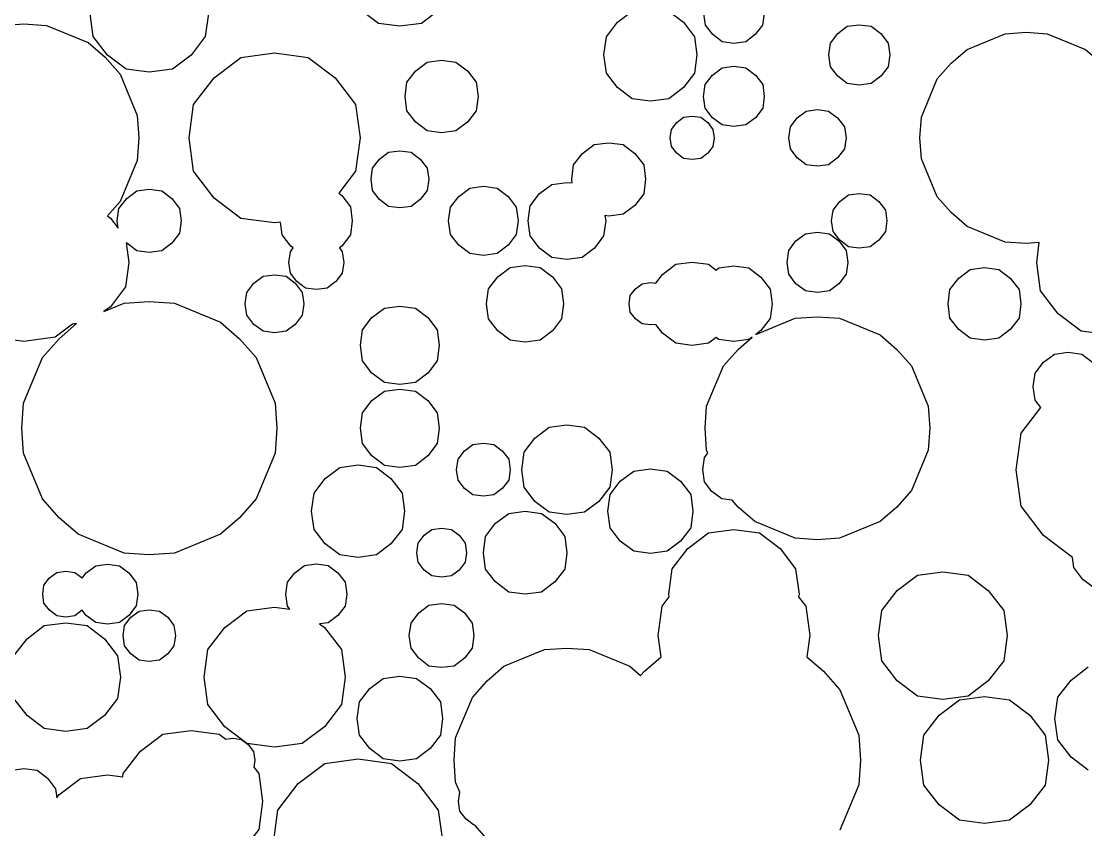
# Model space of a CAD drawing. Extents: x 58 to 158, y 90 to 190.
# Drawn here: x 81.25 to 101, y 141.76 to 156.76 of the extents above; entities that cross this region are included whole.
import ezdxf

# ---------------------------------------------------------------- set-up
doc = ezdxf.new("R2010")
doc.units = 0
doc.layers.get('0').update_dxf_attribs({"linetype": 'CONTINUOUS'})

msp = doc.modelspace()

# ---------------------------------------------------------------- linework, layer by layer
at = {"color": 213}
for p, q in [((82.586, 156.482), (82.5281, 156.91)), ((84.7217, 156.91), (84.6638, 156.482)), ((96.4008, 156.537), (96.5786, 156.672)), ((96.5786, 156.672), (96.8005, 156.702)), ((96.8005, 156.702), (97.022, 156.672)), ((97.022, 156.672), (97.1998, 156.537)), ((82.8492, 156.139), (82.586, 156.482)), ((84.6638, 156.482), (84.4007, 156.139)), ((96.2642, 156.361), (96.4008, 156.537)), ((97.1998, 156.537), (97.3349, 156.361)), ((96.2353, 156.14), (96.2642, 156.361)), ((97.3349, 156.361), (97.3653, 156.14)), ((83.1949, 155.877), (82.8492, 156.139)), ((84.4007, 156.139), (84.0564, 155.877)), ((96.2642, 155.92), (96.2353, 156.14)), ((97.3653, 156.14), (97.3349, 155.92)), ((83.6249, 155.82), (83.1949, 155.877)), ((84.0564, 155.877), (83.6249, 155.82)), ((96.4008, 155.743), (96.2642, 155.92)), ((97.3349, 155.92), (97.1998, 155.743)), ((96.5786, 155.608), (96.4008, 155.743)), ((97.1998, 155.743), (97.022, 155.608)), ((96.8005, 155.579), (96.5786, 155.608)), ((97.022, 155.608), (96.8005, 155.579)), ((89.3547, 148.634), (89.4747, 148.788)), ((89.4747, 148.788), (89.6303, 148.907)), ((89.6303, 148.907), (89.8246, 148.933)), ((89.8246, 148.933), (90.0204, 148.907)), ((90.0204, 148.907), (90.176, 148.788)), ((90.176, 148.788), (90.2945, 148.634)), ((89.3286, 148.439), (89.3547, 148.634)), ((90.2945, 148.634), (90.3206, 148.439)), ((86.8895, 148.277), (87.1608, 148.482)), ((87.1608, 148.482), (87.4998, 148.528)), ((87.4998, 148.528), (87.8388, 148.482)), ((87.8388, 148.482), (88.1105, 148.277)), ((89.3547, 148.247), (89.3286, 148.439)), ((90.3206, 148.439), (90.2945, 148.247)), ((86.6828, 148.007), (86.8895, 148.277)), ((88.1105, 148.277), (88.3186, 148.007)), ((89.4747, 148.091), (89.3547, 148.247)), ((90.2945, 148.247), (90.176, 148.091)), ((86.6373, 147.671), (86.6828, 148.007)), ((88.3186, 148.007), (88.3638, 147.671)), ((89.6303, 147.974), (89.4747, 148.091)), ((89.8246, 147.948), (89.6303, 147.974)), ((90.0204, 147.974), (89.8246, 147.948)), ((90.176, 148.091), (90.0204, 147.974)), ((86.6828, 147.333), (86.6373, 147.671)), ((88.3638, 147.671), (88.3186, 147.333)), ((86.8895, 147.064), (86.6828, 147.333)), ((88.3186, 147.333), (88.1105, 147.064)), ((87.1608, 146.858), (86.8895, 147.064)), ((88.1105, 147.064), (87.8388, 146.858)), ((87.4998, 146.812), (87.1608, 146.858)), ((87.8388, 146.858), (87.4998, 146.812)), ((82.4537, 146.524), (82.6301, 146.658)), ((82.6301, 146.658), (82.8506, 146.687)), ((82.8506, 146.687), (83.0696, 146.658)), ((83.0696, 146.658), (83.246, 146.524)), ((81.6709, 146.297), (81.7728, 146.43)), ((81.7728, 146.43), (81.9079, 146.532)), ((81.9079, 146.532), (82.0745, 146.554)), ((82.0745, 146.554), (82.2427, 146.532)), ((82.2427, 146.532), (82.3778, 146.43)), ((82.3778, 146.43), (82.3793, 146.427)), ((82.3793, 146.427), (82.4537, 146.524)), ((83.246, 146.524), (83.3808, 146.349)), ((81.6472, 146.13), (81.6709, 146.297)), ((83.3808, 146.349), (83.4111, 146.13)), ((81.6709, 145.963), (81.6472, 146.13)), ((83.4111, 146.13), (83.3808, 145.912)), ((81.7728, 145.83), (81.6709, 145.963)), ((81.9079, 145.728), (81.7728, 145.83)), ((82.3778, 145.83), (82.2427, 145.728)), ((82.3793, 145.834), (82.3778, 145.83)), ((82.4537, 145.736), (82.3793, 145.834)), ((83.3808, 145.912), (83.246, 145.736)), ((83.2831, 145.7), (83.4362, 145.814)), ((83.4362, 145.814), (83.6249, 145.84)), ((83.6249, 145.84), (83.8151, 145.814)), ((83.8151, 145.814), (83.9668, 145.7)), ((82.0745, 145.705), (81.9079, 145.728)), ((82.2427, 145.728), (82.0745, 145.705)), ((82.6301, 145.602), (82.4537, 145.736)), ((82.8506, 145.573), (82.6301, 145.602)), ((83.0696, 145.602), (82.8506, 145.573)), ((83.246, 145.736), (83.0696, 145.602)), ((83.1674, 145.548), (83.2831, 145.7)), ((83.9668, 145.7), (84.0825, 145.548)), ((83.1427, 145.36), (83.1674, 145.548)), ((84.0825, 145.548), (84.1086, 145.36)), ((83.1674, 145.172), (83.1427, 145.36)), ((84.1086, 145.36), (84.0825, 145.172)), ((83.2831, 145.021), (83.1674, 145.172)), ((83.4362, 144.906), (83.2831, 145.021)), ((83.9668, 145.021), (83.8151, 144.906)), ((84.0825, 145.172), (83.9668, 145.021)), ((83.6249, 144.88), (83.4362, 144.906)), ((83.8151, 144.906), (83.6249, 144.88)), ((98.6592, 144.168), (99.1249, 144.23)), ((99.1249, 144.23), (99.5909, 144.168)), ((98.2857, 143.884), (98.6592, 144.168)), ((99.5909, 144.168), (99.9642, 143.884)), ((98.0006, 143.513), (98.2857, 143.884)), ((99.9642, 143.884), (100.25, 143.513)), ((97.9385, 143.05), (98.0006, 143.513)), ((100.25, 143.513), (100.312, 143.05)), ((98.0006, 142.587), (97.9385, 143.05)), ((100.312, 143.05), (100.25, 142.587)), ((98.2857, 142.216), (98.0006, 142.587)), ((100.25, 142.587), (99.9642, 142.216)), ((98.6592, 141.932), (98.2857, 142.216)), ((99.9642, 142.216), (99.5909, 141.932)), ((99.1249, 141.87), (98.6592, 141.932)), ((99.5909, 141.932), (99.1249, 141.87))]:
    msp.add_line(p, q, dxfattribs=at)
at = {"color": 132}
for p, q in [((87.8777, 156.724), (87.5577, 156.967)), ((88.9924, 156.967), (88.6739, 156.724)), ((88.2756, 156.672), (87.8777, 156.724)), ((88.6739, 156.724), (88.2756, 156.672)), ((93.3154, 154.759), (93.4131, 154.886)), ((93.4131, 154.886), (93.5397, 154.982)), ((93.5397, 154.982), (93.6995, 155.005)), ((93.6995, 155.005), (93.8597, 154.982)), ((93.8597, 154.982), (93.9878, 154.886)), ((93.9878, 154.886), (94.0855, 154.759)), ((93.2931, 154.601), (93.3154, 154.759)), ((94.0855, 154.759), (94.1063, 154.601)), ((93.3154, 154.441), (93.2931, 154.601)), ((94.1063, 154.601), (94.0855, 154.441)), ((93.4131, 154.314), (93.3154, 154.441)), ((93.5397, 154.218), (93.4131, 154.314)), ((93.9878, 154.314), (93.8597, 154.218)), ((94.0855, 154.441), (93.9878, 154.314)), ((93.6995, 154.196), (93.5397, 154.218)), ((93.8597, 154.218), (93.6995, 154.196)), ((87.9877, 149.899), (88.2756, 149.938)), ((88.2756, 149.938), (88.5624, 149.899)), ((87.7577, 149.724), (87.9877, 149.899)), ((88.5624, 149.899), (88.7924, 149.724)), ((87.5813, 149.495), (87.7577, 149.724)), ((88.7924, 149.724), (88.9688, 149.495)), ((87.5425, 149.21), (87.5813, 149.495)), ((88.9688, 149.495), (89.0076, 149.21)), ((87.5813, 148.924), (87.5425, 149.21)), ((89.0076, 149.21), (88.9688, 148.924)), ((87.7577, 148.696), (87.5813, 148.924)), ((88.9688, 148.924), (88.7924, 148.696)), ((87.9877, 148.521), (87.7577, 148.696)), ((88.7924, 148.696), (88.5624, 148.521)), ((88.2756, 148.482), (87.9877, 148.521)), ((88.5624, 148.521), (88.2756, 148.482)), ((88.6146, 147.079), (88.725, 147.223)), ((88.725, 147.223), (88.8697, 147.332)), ((88.8697, 147.332), (89.0503, 147.356)), ((89.0503, 147.356), (89.2309, 147.332)), ((89.2309, 147.332), (89.3755, 147.223)), ((89.3755, 147.223), (89.4856, 147.079)), ((88.5913, 146.9), (88.6146, 147.079)), ((89.4856, 147.079), (89.5092, 146.9)), ((88.6146, 146.721), (88.5913, 146.9)), ((89.5092, 146.9), (89.4856, 146.721)), ((88.725, 146.578), (88.6146, 146.721)), ((88.8697, 146.468), (88.725, 146.578)), ((89.3755, 146.578), (89.2309, 146.468)), ((89.4856, 146.721), (89.3755, 146.578)), ((89.0503, 146.444), (88.8697, 146.468)), ((89.2309, 146.468), (89.0503, 146.444)), ((88.4823, 145.594), (88.6273, 145.781)), ((88.6273, 145.781), (88.8146, 145.923)), ((88.8146, 145.923), (89.0503, 145.955)), ((89.0503, 145.955), (89.2845, 145.923)), ((89.2845, 145.923), (89.4733, 145.781)), ((89.4733, 145.781), (89.6179, 145.594)), ((88.4509, 145.36), (88.4823, 145.594)), ((89.6179, 145.594), (89.6497, 145.36)), ((88.4823, 145.127), (88.4509, 145.36)), ((89.6497, 145.36), (89.6179, 145.127)), ((88.6273, 144.939), (88.4823, 145.127)), ((89.6179, 145.127), (89.4733, 144.939)), ((88.8146, 144.796), (88.6273, 144.939)), ((89.0503, 144.766), (88.8146, 144.796)), ((89.2845, 144.796), (89.0503, 144.766)), ((89.4733, 144.939), (89.2845, 144.796)), ((86.8839, 142.989), (87.4998, 143.071)), ((87.4998, 143.071), (88.1172, 142.989)), ((86.3893, 142.615), (86.8839, 142.989)), ((88.1172, 142.989), (88.6107, 142.615)), ((86.0118, 142.123), (86.3893, 142.615)), ((88.6107, 142.615), (88.9882, 142.123)), ((85.9289, 141.511), (86.0118, 142.123)), ((88.9882, 142.123), (89.0707, 141.511))]:
    msp.add_line(p, q, dxfattribs=at)
at = {"color": 15}
for p, q in [((92.3149, 156.746), (92.5862, 156.953)), ((93.2642, 156.953), (93.5359, 156.746)), ((92.1082, 156.476), (92.3149, 156.746)), ((93.5359, 156.746), (93.7426, 156.476)), ((92.0627, 156.14), (92.1082, 156.476)), ((93.7426, 156.476), (93.7877, 156.14)), ((92.1082, 155.804), (92.0627, 156.14)), ((93.7877, 156.14), (93.7426, 155.804)), ((92.3149, 155.534), (92.1082, 155.804)), ((93.7426, 155.804), (93.5359, 155.534)), ((92.5862, 155.328), (92.3149, 155.534)), ((93.5359, 155.534), (93.2642, 155.328)), ((92.9252, 155.283), (92.5862, 155.328)), ((93.2642, 155.328), (92.9252, 155.283)), ((93.1499, 152.067), (93.3951, 152.253)), ((93.3951, 152.253), (93.6995, 152.292)), ((93.6995, 152.292), (94.0058, 152.253)), ((94.0058, 152.253), (94.1462, 152.146)), ((94.1462, 152.146), (94.1973, 152.185)), ((94.1973, 152.185), (94.4757, 152.222)), ((94.4757, 152.222), (94.7526, 152.185)), ((94.7526, 152.185), (94.9745, 152.017)), ((92.7696, 151.893), (92.9252, 151.914)), ((92.9252, 151.914), (93.0233, 151.901)), ((93.0233, 151.901), (93.1499, 152.067)), ((94.9745, 152.017), (95.1452, 151.795)), ((92.5505, 151.675), (92.6454, 151.798)), ((92.6454, 151.798), (92.7696, 151.893)), ((95.1452, 151.795), (95.1826, 151.519)), ((92.5283, 151.519), (92.5505, 151.675)), ((92.5505, 151.365), (92.5283, 151.519)), ((95.1826, 151.519), (95.1452, 151.245)), ((92.6454, 151.243), (92.5505, 151.365)), ((92.7696, 151.147), (92.6454, 151.243)), ((92.9252, 151.127), (92.7696, 151.147)), ((93.0233, 151.139), (92.9252, 151.127)), ((93.1499, 150.974), (93.0233, 151.139)), ((94.8792, 150.95), (95.6137, 151.253)), ((95.1452, 151.245), (94.9745, 151.023)), ((95.6137, 151.253), (96.0244, 151.28)), ((96.0244, 151.28), (96.4364, 151.253)), ((96.4364, 151.253), (97.1875, 150.943)), ((93.3951, 150.788), (93.1499, 150.974)), ((94.9745, 151.023), (94.8792, 150.95)), ((97.1875, 150.943), (97.499, 150.673)), ((93.6995, 150.748), (93.3951, 150.788)), ((94.0058, 150.788), (93.6995, 150.748)), ((94.1462, 150.894), (94.0058, 150.788)), ((94.1973, 150.855), (94.1462, 150.894)), ((94.4757, 150.818), (94.1973, 150.855)), ((94.7526, 150.855), (94.4757, 150.818)), ((94.5515, 150.673), (94.8104, 150.899)), ((94.8104, 150.899), (94.7526, 150.855)), ((94.2799, 150.366), (94.5515, 150.673)), ((97.499, 150.673), (97.7706, 150.366)), ((93.9684, 149.619), (94.2799, 150.366)), ((97.7706, 150.366), (98.0818, 149.619)), ((93.9408, 149.21), (93.9684, 149.619)), ((98.0818, 149.619), (98.1082, 149.21)), ((93.9684, 148.801), (93.9408, 149.21)), ((98.1082, 149.21), (98.0818, 148.801)), ((93.9299, 148.664), (93.992, 148.746)), ((93.992, 148.746), (93.9684, 148.801)), ((98.0818, 148.801), (97.7706, 148.055)), ((93.8996, 148.439), (93.9299, 148.664)), ((93.9299, 148.216), (93.8996, 148.439)), ((94.0675, 148.036), (93.9299, 148.216)), ((94.2495, 147.898), (94.0675, 148.036)), ((97.7706, 148.055), (97.499, 147.747)), ((94.4397, 147.873), (94.2495, 147.898)), ((94.5515, 147.747), (94.4397, 147.873)), ((94.8627, 147.476), (94.5515, 147.747)), ((97.499, 147.747), (97.1875, 147.476)), ((95.6137, 147.168), (94.8627, 147.476)), ((97.1875, 147.476), (96.4364, 147.168)), ((96.0244, 147.14), (95.6137, 147.168)), ((96.4364, 147.168), (96.0244, 147.14))]:
    msp.add_line(p, q, dxfattribs=at)
at = {"color": 52}
for p, q in [((93.9465, 156.693), (93.9161, 156.91)), ((95.0337, 156.91), (95.0048, 156.693)), ((94.0802, 156.518), (93.9465, 156.693)), ((95.0048, 156.693), (94.8697, 156.518)), ((94.2566, 156.384), (94.0802, 156.518)), ((94.8697, 156.518), (94.6947, 156.384)), ((94.4757, 156.355), (94.2566, 156.384)), ((94.6947, 156.384), (94.4757, 156.355)), ((87.8967, 154.207), (88.065, 154.333)), ((88.065, 154.333), (88.2756, 154.362)), ((88.2756, 154.362), (88.4851, 154.333)), ((88.4851, 154.333), (88.6534, 154.207)), ((87.7686, 154.039), (87.8967, 154.207)), ((88.6534, 154.207), (88.7829, 154.039)), ((87.7397, 153.831), (87.7686, 154.039)), ((88.7829, 154.039), (88.8104, 153.831)), ((87.7686, 153.621), (87.7397, 153.831)), ((88.8104, 153.831), (88.7829, 153.621)), ((87.8967, 153.454), (87.7686, 153.621)), ((88.7829, 153.621), (88.6534, 153.454)), ((88.065, 153.326), (87.8967, 153.454)), ((88.2756, 153.299), (88.065, 153.326)), ((88.4851, 153.326), (88.2756, 153.299)), ((88.6534, 153.454), (88.4851, 153.326)), ((85.5666, 151.901), (85.7373, 152.031)), ((85.7373, 152.031), (85.9497, 152.06)), ((85.9497, 152.06), (86.1632, 152.031)), ((86.1632, 152.031), (86.3342, 151.901)), ((85.4068, 151.519), (85.4357, 151.731)), ((85.4357, 151.731), (85.5666, 151.901)), ((86.3342, 151.901), (86.4637, 151.731)), ((86.4637, 151.731), (86.4926, 151.519)), ((85.4357, 151.309), (85.4068, 151.519)), ((86.4926, 151.519), (86.4637, 151.309)), ((85.5666, 151.139), (85.4357, 151.309)), ((85.7373, 151.01), (85.5666, 151.139)), ((86.3342, 151.139), (86.1632, 151.01)), ((86.4637, 151.309), (86.3342, 151.139)), ((85.9497, 150.981), (85.7373, 151.01)), ((86.1632, 151.01), (85.9497, 150.981)), ((97.506, 146.199), (97.8821, 146.484)), ((97.8821, 146.484), (98.3506, 146.546)), ((98.3506, 146.546), (98.8191, 146.484)), ((98.8191, 146.484), (99.1941, 146.199)), ((97.2192, 145.825), (97.506, 146.199)), ((99.1941, 146.199), (99.4805, 145.825)), ((97.1557, 145.36), (97.2192, 145.825)), ((99.4805, 145.825), (99.544, 145.36)), ((97.2192, 144.895), (97.1557, 145.36)), ((99.544, 145.36), (99.4805, 144.895)), ((97.506, 144.522), (97.2192, 144.895)), ((99.4805, 144.895), (99.1941, 144.522)), ((87.9644, 144.566), (88.2756, 144.607)), ((88.2756, 144.607), (88.5857, 144.566)), ((87.715, 144.377), (87.9644, 144.566)), ((88.5857, 144.566), (88.8351, 144.377)), ((97.8821, 144.236), (97.506, 144.522)), ((99.1941, 144.522), (98.8191, 144.236)), ((87.5249, 144.129), (87.715, 144.377)), ((88.8351, 144.377), (89.0266, 144.129)), ((98.3506, 144.175), (97.8821, 144.236)), ((98.8191, 144.236), (98.3506, 144.175)), ((87.4818, 143.82), (87.5249, 144.129)), ((89.0266, 144.129), (89.0683, 143.82)), ((87.5249, 143.512), (87.4818, 143.82)), ((89.0683, 143.82), (89.0266, 143.512)), ((87.715, 143.264), (87.5249, 143.512)), ((89.0266, 143.512), (88.8351, 143.264)), ((87.9644, 143.074), (87.715, 143.264)), ((88.8351, 143.264), (88.5857, 143.074)), ((88.2756, 143.032), (87.9644, 143.074)), ((88.5857, 143.074), (88.2756, 143.032))]:
    msp.add_line(p, q, dxfattribs=at)
at = {"color": 142}
for p, q in [((80.88, 156.688), (81.3001, 156.717)), ((81.3001, 156.717), (81.7203, 156.688)), ((81.7203, 156.688), (82.4893, 156.373)), ((98.8, 156.242), (99.5109, 156.534)), ((99.5109, 156.534), (99.8996, 156.56)), ((99.8996, 156.56), (100.289, 156.534)), ((100.289, 156.534), (101.001, 156.242)), ((82.4893, 156.373), (82.8065, 156.097)), ((82.8065, 156.097), (83.0848, 155.782)), ((98.5051, 155.986), (98.8, 156.242)), ((101.001, 156.242), (101.296, 155.986)), ((98.2486, 155.694), (98.5051, 155.986)), ((83.0848, 155.782), (83.403, 155.018)), ((97.9537, 154.988), (98.2486, 155.694)), ((83.403, 155.018), (83.4305, 154.601)), ((97.9276, 154.601), (97.9537, 154.988)), ((83.4305, 154.601), (83.403, 154.182)), ((91.6644, 154.313), (91.8806, 154.475)), ((91.8806, 154.475), (92.1508, 154.511)), ((92.1508, 154.511), (92.4197, 154.475)), ((92.4197, 154.475), (92.6359, 154.313)), ((97.9537, 154.214), (97.9276, 154.601)), ((91.5003, 154.098), (91.6644, 154.313)), ((92.6359, 154.313), (92.8, 154.098)), ((83.403, 154.182), (83.0848, 153.418)), ((91.4647, 153.831), (91.5003, 154.098)), ((92.8, 154.098), (92.8356, 153.831)), ((98.2486, 153.507), (97.9537, 154.214)), ((90.8664, 153.566), (91.0925, 153.738)), ((91.0925, 153.738), (91.3751, 153.775)), ((91.3751, 153.775), (91.4728, 153.763)), ((91.4728, 153.763), (91.4647, 153.831)), ((92.8356, 153.831), (92.8, 153.563)), ((83.2058, 153.478), (83.3921, 153.62)), ((83.3921, 153.62), (83.6249, 153.65)), ((83.6249, 153.65), (83.8577, 153.62)), ((83.8577, 153.62), (84.0451, 153.478)), ((90.6928, 153.341), (90.8664, 153.566)), ((92.8, 153.563), (92.6359, 153.348)), ((98.5051, 153.215), (98.2486, 153.507)), ((83.0848, 153.418), (82.8506, 153.154)), ((83.0308, 153.06), (83.0626, 153.291)), ((83.0626, 153.291), (83.2058, 153.478)), ((84.0451, 153.478), (84.1872, 153.291)), ((84.1872, 153.291), (84.2186, 153.06)), ((90.6558, 153.06), (90.6928, 153.341)), ((92.6359, 153.348), (92.4197, 153.184)), ((82.8506, 153.154), (82.9028, 153.113)), ((82.9028, 153.113), (83.0502, 152.922)), ((92.1508, 153.148), (92.0821, 153.158)), ((92.0821, 153.158), (92.0958, 153.06)), ((92.4197, 153.184), (92.1508, 153.148)), ((98.8, 152.958), (98.5051, 153.215)), ((83.0502, 152.922), (83.0308, 153.06)), ((84.2186, 153.06), (84.1872, 152.829)), ((90.6928, 152.779), (90.6558, 153.06)), ((92.0958, 153.06), (92.057, 152.779)), ((99.5109, 152.666), (98.8, 152.958)), ((84.1872, 152.829), (84.0451, 152.643)), ((90.8664, 152.555), (90.6928, 152.779)), ((92.057, 152.779), (91.8849, 152.555)), ((83.2058, 152.643), (83.1977, 152.654)), ((83.1977, 152.654), (83.246, 152.29)), ((83.3921, 152.502), (83.2058, 152.643)), ((83.6249, 152.47), (83.3921, 152.502)), ((83.8577, 152.502), (83.6249, 152.47)), ((84.0451, 152.643), (83.8577, 152.502)), ((91.0925, 152.382), (90.8664, 152.555)), ((91.8849, 152.555), (91.6573, 152.382)), ((99.8996, 152.64), (99.5109, 152.666)), ((100.142, 152.656), (99.8996, 152.64)), ((100.093, 152.29), (100.142, 152.656)), ((91.3751, 152.345), (91.0925, 152.382)), ((91.6573, 152.382), (91.3751, 152.345)), ((83.246, 152.29), (83.1854, 151.834)), ((98.6469, 151.996), (98.8589, 152.158)), ((98.8589, 152.158), (99.1249, 152.193)), ((99.1249, 152.193), (99.3909, 152.158)), ((99.3909, 152.158), (99.6033, 151.996)), ((100.164, 151.761), (100.093, 152.29)), ((98.4843, 151.784), (98.6469, 151.996)), ((99.6033, 151.996), (99.7659, 151.784)), ((83.1854, 151.834), (82.9028, 151.467)), ((98.4483, 151.519), (98.4843, 151.784)), ((99.7659, 151.784), (99.8015, 151.519)), ((100.491, 151.336), (100.164, 151.761)), ((82.7828, 151.375), (83.1578, 151.53)), ((83.1578, 151.53), (83.6249, 151.561)), ((83.6249, 151.561), (84.092, 151.53)), ((84.092, 151.53), (84.945, 151.179)), ((98.4843, 151.256), (98.4483, 151.519)), ((99.8015, 151.519), (99.7659, 151.256)), ((82.9028, 151.467), (82.7828, 151.375)), ((87.7577, 151.264), (87.9877, 151.439)), ((87.9877, 151.439), (88.2756, 151.478)), ((88.2756, 151.478), (88.5624, 151.439)), ((88.5624, 151.439), (88.7924, 151.264)), ((100.918, 151.012), (100.491, 151.336)), ((82.1972, 151.143), (81.879, 150.901)), ((81.952, 150.872), (82.2745, 151.153)), ((82.2745, 151.153), (82.1972, 151.143)), ((84.945, 151.179), (85.2978, 150.872)), ((87.5813, 151.036), (87.7577, 151.264)), ((88.7924, 151.264), (88.9688, 151.036)), ((98.6469, 151.044), (98.4843, 151.256)), ((99.7659, 151.256), (99.6033, 151.044)), ((87.5425, 150.75), (87.5813, 151.036)), ((88.9688, 151.036), (89.0076, 150.75)), ((98.8589, 150.883), (98.6469, 151.044)), ((99.6033, 151.044), (99.3909, 150.883)), ((101.45, 150.942), (100.918, 151.012)), ((81.3001, 150.823), (80.7212, 150.901)), ((81.879, 150.901), (81.3001, 150.823)), ((81.6434, 150.522), (81.952, 150.872)), ((85.2978, 150.872), (85.6065, 150.522)), ((87.5813, 150.464), (87.5425, 150.75)), ((89.0076, 150.75), (88.9688, 150.464)), ((99.1249, 150.847), (98.8589, 150.883)), ((99.3909, 150.883), (99.1249, 150.847)), ((81.2906, 149.674), (81.6434, 150.522)), ((85.6065, 150.522), (85.9592, 149.674)), ((87.7577, 150.235), (87.5813, 150.464)), ((88.9688, 150.464), (88.7924, 150.235)), ((87.9877, 150.06), (87.7577, 150.235)), ((88.7924, 150.235), (88.5624, 150.06)), ((88.2756, 150.023), (87.9877, 150.06)), ((88.5624, 150.06), (88.2756, 150.023)), ((81.2588, 149.21), (81.2906, 149.674)), ((85.9592, 149.674), (85.991, 149.21)), ((81.2906, 148.746), (81.2588, 149.21)), ((85.991, 149.21), (85.9592, 148.746)), ((81.6434, 147.898), (81.2906, 148.746)), ((85.9592, 148.746), (85.6065, 147.898)), ((81.952, 147.548), (81.6434, 147.898)), ((85.6065, 147.898), (85.2978, 147.548)), ((82.3048, 147.242), (81.952, 147.548)), ((85.2978, 147.548), (84.945, 147.242)), ((83.1578, 146.891), (82.3048, 147.242)), ((84.945, 147.242), (84.092, 146.891)), ((83.6249, 146.859), (83.1578, 146.891)), ((84.092, 146.891), (83.6249, 146.859)), ((81.6762, 145.546), (82.0745, 145.6)), ((82.0745, 145.6), (82.4727, 145.546)), ((81.3566, 145.303), (81.6762, 145.546)), ((82.4727, 145.546), (82.7927, 145.303)), ((81.1128, 144.986), (81.3566, 145.303)), ((82.7927, 145.303), (83.0365, 144.986)), ((83.0365, 144.986), (83.0901, 144.591)), ((83.0901, 144.591), (83.0365, 144.194)), ((81.3566, 143.877), (81.1128, 144.194)), ((83.0365, 144.194), (82.7927, 143.877)), ((81.6762, 143.634), (81.3566, 143.877)), ((82.7927, 143.877), (82.4727, 143.634)), ((82.0745, 143.582), (81.6762, 143.634)), ((82.4727, 143.634), (82.0745, 143.582)), ((83.4609, 143.214), (83.8786, 143.531)), ((83.8786, 143.531), (84.4007, 143.6)), ((84.4007, 143.6), (84.9217, 143.531)), ((84.9217, 143.531), (85.0441, 143.437)), ((85.0441, 143.437), (85.175, 143.455)), ((85.175, 143.455), (85.3352, 143.433)), ((85.3352, 143.433), (85.4632, 143.337)), ((83.1413, 142.798), (83.4609, 143.214)), ((85.4632, 143.337), (85.561, 143.208)), ((85.561, 143.208), (85.5832, 143.05)), ((85.5832, 143.05), (85.5652, 142.921)), ((81.1223, 142.868), (81.3001, 142.892)), ((81.3001, 142.892), (81.5414, 142.86)), ((81.5414, 142.86), (81.7354, 142.712)), ((85.5652, 142.921), (85.659, 142.798)), ((81.7354, 142.712), (81.8829, 142.519)), ((81.9492, 142.405), (82.3503, 142.708)), ((82.3503, 142.708), (82.8506, 142.776)), ((82.8506, 142.776), (83.1328, 142.737)), ((83.1328, 142.737), (83.1413, 142.798)), ((85.659, 142.798), (85.7292, 142.28)), ((81.8829, 142.519), (81.9065, 142.349)), ((81.9065, 142.349), (81.9492, 142.405)), ((85.7292, 142.28), (85.659, 141.762)), ((85.659, 141.762), (85.3391, 141.347))]:
    msp.add_line(p, q, dxfattribs=at)
at = {"color": 102}
for p, q in [((84.8265, 155.715), (85.3267, 156.095)), ((85.3267, 156.095), (85.9497, 156.179)), ((85.9497, 156.179), (86.5738, 156.095)), ((86.5738, 156.095), (87.0726, 155.715)), ((88.5694, 155.848), (88.7843, 156.009)), ((88.7843, 156.009), (89.0503, 156.045)), ((89.0503, 156.045), (89.3163, 156.009)), ((89.3163, 156.009), (89.5297, 155.848)), ((94.0774, 155.765), (94.2538, 155.9)), ((94.2538, 155.9), (94.4757, 155.929)), ((94.4757, 155.929), (94.6961, 155.9)), ((94.6961, 155.9), (94.8739, 155.765)), ((84.4462, 155.219), (84.8265, 155.715)), ((87.0726, 155.715), (87.4543, 155.219)), ((88.4068, 155.634), (88.5694, 155.848)), ((89.5297, 155.848), (89.6938, 155.634)), ((93.9408, 155.59), (94.0774, 155.765)), ((94.8739, 155.765), (95.0087, 155.59)), ((88.3708, 155.37), (88.4068, 155.634)), ((89.6938, 155.634), (89.7297, 155.37)), ((93.9119, 155.37), (93.9408, 155.59)), ((95.0087, 155.59), (95.0376, 155.37)), ((88.4068, 155.105), (88.3708, 155.37)), ((89.7297, 155.37), (89.6938, 155.105)), ((93.9408, 155.151), (93.9119, 155.37)), ((95.0376, 155.37), (95.0087, 155.151)), ((84.3622, 154.601), (84.4462, 155.219)), ((87.4543, 155.219), (87.5386, 154.601)), ((88.5694, 154.893), (88.4068, 155.105)), ((89.6938, 155.105), (89.5297, 154.893)), ((94.0774, 154.974), (93.9408, 155.151)), ((95.0087, 155.151), (94.8739, 154.974)), ((88.7843, 154.73), (88.5694, 154.893)), ((89.5297, 154.893), (89.3163, 154.73)), ((94.2538, 154.841), (94.0774, 154.974)), ((94.8739, 154.974), (94.6961, 154.841)), ((89.0503, 154.696), (88.7843, 154.73)), ((89.3163, 154.73), (89.0503, 154.696)), ((94.4757, 154.81), (94.2538, 154.841)), ((94.6961, 154.841), (94.4757, 154.81)), ((84.4462, 153.98), (84.3622, 154.601)), ((87.5386, 154.601), (87.4543, 153.98)), ((84.8265, 153.484), (84.4462, 153.98)), ((87.4543, 153.98), (87.1403, 153.571)), ((85.3267, 153.106), (84.8265, 153.484)), ((87.1403, 153.571), (87.1968, 153.529)), ((87.1968, 153.529), (87.358, 153.32)), ((87.358, 153.32), (87.3926, 153.06)), ((85.9497, 153.023), (85.3267, 153.106)), ((86.0612, 153.037), (85.9497, 153.023)), ((86.0929, 152.8), (86.0612, 153.037)), ((87.3926, 153.06), (87.358, 152.8)), ((86.2528, 152.592), (86.0929, 152.8)), ((87.358, 152.8), (87.1968, 152.592)), ((86.2432, 152.488), (86.2969, 152.558)), ((86.2969, 152.558), (86.2528, 152.592)), ((87.1968, 152.592), (87.1527, 152.558)), ((87.1527, 152.558), (87.2063, 152.488)), ((86.2171, 152.29), (86.2432, 152.488)), ((87.2063, 152.488), (87.2338, 152.29)), ((86.2432, 152.091), (86.2171, 152.29)), ((87.2338, 152.29), (87.2063, 152.091)), ((86.3656, 151.933), (86.2432, 152.091)), ((86.5258, 151.812), (86.3656, 151.933)), ((87.085, 151.933), (86.9237, 151.812)), ((87.2063, 152.091), (87.085, 151.933)), ((86.7255, 151.785), (86.5258, 151.812)), ((86.9237, 151.812), (86.7255, 151.785)), ((100.219, 150.434), (100.422, 150.586)), ((100.422, 150.586), (100.675, 150.621)), ((100.675, 150.621), (100.928, 150.586)), ((100.928, 150.586), (101.132, 150.434)), ((100.065, 150.231), (100.219, 150.434)), ((100.03, 149.98), (100.065, 150.231)), ((100.065, 149.729), (100.03, 149.98)), ((99.803, 149.117), (100.168, 149.593)), ((100.168, 149.593), (100.065, 149.729)), ((99.7119, 148.439), (99.803, 149.117)), ((99.803, 147.763), (99.7119, 148.439)), ((100.221, 147.219), (99.803, 147.763)), ((100.755, 146.813), (100.221, 147.219)), ((100.78, 146.625), (100.755, 146.813)), ((100.949, 146.403), (100.78, 146.625)), ((101.173, 146.235), (100.949, 146.403))]:
    msp.add_line(p, q, dxfattribs=at)
at = {"color": 30}
for p, q in [((95.6511, 154.971), (95.8176, 155.098)), ((95.8176, 155.098), (96.0244, 155.126)), ((96.0244, 155.126), (96.2325, 155.098)), ((96.2325, 155.098), (96.3993, 154.971)), ((95.5241, 154.806), (95.6511, 154.971)), ((96.3993, 154.971), (96.526, 154.806)), ((95.4952, 154.601), (95.5241, 154.806)), ((96.526, 154.806), (96.5549, 154.601)), ((95.5241, 154.394), (95.4952, 154.601)), ((96.5549, 154.601), (96.526, 154.394)), ((95.6511, 154.229), (95.5241, 154.394)), ((96.526, 154.394), (96.3993, 154.229)), ((95.8176, 154.102), (95.6511, 154.229)), ((96.0244, 154.074), (95.8176, 154.102)), ((96.2325, 154.102), (96.0244, 154.074)), ((96.3993, 154.229), (96.2325, 154.102)), ((90.0949, 152.023), (90.3192, 152.193)), ((90.3192, 152.193), (90.6004, 152.231)), ((90.6004, 152.231), (90.8801, 152.193)), ((90.8801, 152.193), (91.1049, 152.023)), ((89.9223, 151.799), (90.0949, 152.023)), ((91.1049, 152.023), (91.277, 151.799)), ((89.8853, 151.519), (89.9223, 151.799)), ((91.277, 151.799), (91.3144, 151.519)), ((89.9223, 151.241), (89.8853, 151.519)), ((91.3144, 151.519), (91.277, 151.241)), ((90.0949, 151.018), (89.9223, 151.241)), ((91.277, 151.241), (91.1049, 151.018)), ((90.3192, 150.847), (90.0949, 151.018)), ((91.1049, 151.018), (90.8801, 150.847)), ((90.6004, 150.81), (90.3192, 150.847)), ((90.8801, 150.847), (90.6004, 150.81)), ((90.0522, 147.445), (90.2959, 147.63)), ((90.2959, 147.63), (90.6004, 147.671)), ((90.6004, 147.671), (90.9052, 147.63)), ((90.9052, 147.63), (91.149, 147.445)), ((89.8659, 147.202), (90.0522, 147.445)), ((91.149, 147.445), (91.3349, 147.202)), ((89.8246, 146.9), (89.8659, 147.202)), ((91.3349, 147.202), (91.3751, 146.9)), ((93.6212, 146.979), (94.0015, 147.267)), ((94.0015, 147.267), (94.4757, 147.33)), ((94.4757, 147.33), (94.9494, 147.267)), ((94.9494, 147.267), (95.3301, 146.979)), ((93.3305, 146.601), (93.6212, 146.979)), ((95.3301, 146.979), (95.6194, 146.601)), ((89.8659, 146.597), (89.8246, 146.9)), ((91.3751, 146.9), (91.3349, 146.597)), ((90.0522, 146.356), (89.8659, 146.597)), ((91.3349, 146.597), (91.149, 146.356)), ((93.267, 146.13), (93.3305, 146.601)), ((95.6194, 146.601), (95.6829, 146.13)), ((90.2959, 146.17), (90.0522, 146.356)), ((91.149, 146.356), (90.9052, 146.17)), ((90.6004, 146.13), (90.2959, 146.17)), ((90.9052, 146.17), (90.6004, 146.13)), ((93.1429, 145.908), (93.2737, 146.08)), ((93.2737, 146.08), (93.267, 146.13)), ((95.6829, 146.13), (95.6758, 146.08)), ((95.6758, 146.08), (95.8081, 145.908)), ((93.0684, 145.36), (93.1429, 145.908)), ((95.8081, 145.908), (95.8825, 145.36)), ((93.1224, 144.964), (93.0684, 145.36)), ((95.8825, 145.36), (95.8289, 144.964)), ((90.2077, 144.791), (90.9616, 145.102)), ((90.9616, 145.102), (91.3751, 145.128)), ((91.3751, 145.128), (91.7885, 145.102)), ((91.7885, 145.102), (92.5421, 144.791)), ((89.8962, 144.52), (90.2077, 144.791)), ((92.5421, 144.791), (92.7435, 144.617)), ((92.8165, 144.698), (93.1224, 144.964)), ((95.8289, 144.964), (96.1348, 144.698)), ((92.7435, 144.617), (92.8165, 144.698)), ((96.1348, 144.698), (96.4406, 144.351)), ((100.73, 144.536), (101.05, 144.778)), ((89.6235, 144.21), (89.8962, 144.52)), ((100.485, 144.217), (100.73, 144.536)), ((89.3106, 143.461), (89.6235, 144.21)), ((96.4406, 144.351), (96.7906, 143.51)), ((100.432, 143.82), (100.485, 144.217)), ((100.485, 143.424), (100.432, 143.82)), ((89.2831, 143.05), (89.3106, 143.461)), ((96.7906, 143.51), (96.8209, 143.05)), ((100.73, 143.105), (100.485, 143.424)), ((89.3106, 142.639), (89.2831, 143.05)), ((96.8209, 143.05), (96.7906, 142.59)), ((101.05, 142.861), (100.73, 143.105)), ((89.3879, 142.455), (89.3106, 142.639)), ((89.3643, 142.28), (89.3879, 142.455)), ((96.7906, 142.59), (96.4406, 141.749)), ((89.3879, 142.101), (89.3643, 142.28)), ((89.4994, 141.956), (89.3879, 142.101)), ((89.644, 141.846), (89.4994, 141.956)), ((89.6648, 141.843), (89.644, 141.846)), ((89.8962, 141.58), (89.6648, 141.843))]:
    msp.add_line(p, q, dxfattribs=at)
at = {"color": 242}
for p, q in [((89.571, 153.668), (89.8246, 153.702)), ((89.8246, 153.702), (90.0783, 153.668)), ((89.2129, 153.312), (89.3685, 153.513)), ((89.3685, 153.513), (89.571, 153.668)), ((90.0783, 153.668), (90.2822, 153.513)), ((90.2822, 153.513), (90.4364, 153.312)), ((89.1798, 153.06), (89.2129, 153.312)), ((90.4364, 153.312), (90.4709, 153.06)), ((89.2129, 152.808), (89.1798, 153.06)), ((90.4709, 153.06), (90.4364, 152.808)), ((89.3685, 152.607), (89.2129, 152.808)), ((90.4364, 152.808), (90.2822, 152.607)), ((89.571, 152.452), (89.3685, 152.607)), ((90.2822, 152.607), (90.0783, 152.452)), ((89.8246, 152.419), (89.571, 152.452)), ((90.0783, 152.452), (89.8246, 152.419))]:
    msp.add_line(p, q, dxfattribs=at)
at = {"color": 183}
for p, q in [((96.4378, 153.42), (96.599, 153.542)), ((96.599, 153.542), (96.8005, 153.569)), ((96.8005, 153.569), (97.0015, 153.542)), ((97.0015, 153.542), (97.1628, 153.42)), ((96.3154, 153.26), (96.4378, 153.42)), ((97.1628, 153.42), (97.2855, 153.26)), ((96.2875, 153.06), (96.3154, 153.26)), ((97.2855, 153.26), (97.3116, 153.06)), ((96.3154, 152.86), (96.2875, 153.06)), ((97.3116, 153.06), (97.2855, 152.86)), ((95.6261, 152.687), (95.8039, 152.822)), ((95.8039, 152.822), (96.0244, 152.851)), ((96.0244, 152.851), (96.2462, 152.822)), ((96.2462, 152.822), (96.424, 152.687)), ((96.4378, 152.701), (96.3154, 152.86)), ((96.599, 152.578), (96.4378, 152.701)), ((97.1628, 152.701), (97.0015, 152.578)), ((97.2855, 152.86), (97.1628, 152.701)), ((95.461, 152.29), (95.4913, 152.51)), ((95.4913, 152.51), (95.6261, 152.687)), ((96.424, 152.687), (96.5592, 152.51)), ((96.5592, 152.51), (96.5895, 152.29)), ((96.8005, 152.552), (96.599, 152.578)), ((97.0015, 152.578), (96.8005, 152.552)), ((95.4913, 152.071), (95.461, 152.29)), ((96.5895, 152.29), (96.5592, 152.071)), ((95.6261, 151.894), (95.4913, 152.071)), ((96.5592, 152.071), (96.424, 151.894)), ((95.8039, 151.759), (95.6261, 151.894)), ((96.0244, 151.729), (95.8039, 151.759)), ((96.2462, 151.759), (96.0244, 151.729)), ((96.424, 151.894), (96.2462, 151.759)), ((90.7824, 149.028), (91.047, 149.228)), ((91.047, 149.228), (91.3751, 149.272)), ((91.3751, 149.272), (91.7042, 149.228)), ((91.7042, 149.228), (91.9674, 149.028)), ((90.5813, 148.766), (90.7824, 149.028)), ((91.9674, 149.028), (92.1688, 148.766)), ((90.5372, 148.439), (90.5813, 148.766)), ((92.1688, 148.766), (92.2129, 148.439)), ((90.5813, 148.114), (90.5372, 148.439)), ((92.2129, 148.439), (92.1688, 148.114)), ((90.7824, 147.851), (90.5813, 148.114)), ((92.1688, 148.114), (91.9674, 147.851)), ((91.047, 147.651), (90.7824, 147.851)), ((91.9674, 147.851), (91.7042, 147.651)), ((91.3751, 147.609), (91.047, 147.651)), ((91.7042, 147.651), (91.3751, 147.609)), ((86.3258, 146.527), (86.5036, 146.662)), ((86.5036, 146.662), (86.7255, 146.691)), ((86.7255, 146.691), (86.946, 146.662)), ((86.946, 146.662), (87.1238, 146.527)), ((86.1907, 146.351), (86.3258, 146.527)), ((87.1238, 146.527), (87.2603, 146.351)), ((86.1603, 146.13), (86.1907, 146.351)), ((87.2603, 146.351), (87.2892, 146.13)), ((86.1907, 145.91), (86.1603, 146.13)), ((87.2892, 146.13), (87.2603, 145.91)), ((85.0251, 145.51), (85.4371, 145.822)), ((85.4371, 145.822), (85.9497, 145.89)), ((85.9497, 145.89), (86.2348, 145.853)), ((86.2348, 145.853), (86.1907, 145.91)), ((87.2603, 145.91), (87.1238, 145.733)), ((86.946, 145.6), (86.7862, 145.577)), ((87.1238, 145.733), (86.946, 145.6)), ((84.7108, 145.101), (85.0251, 145.51)), ((86.7862, 145.577), (86.8758, 145.51)), ((86.8758, 145.51), (87.1897, 145.101)), ((84.6406, 144.591), (84.7108, 145.101)), ((87.1897, 145.101), (87.2589, 144.591)), ((84.7108, 144.079), (84.6406, 144.591)), ((87.2589, 144.591), (87.1897, 144.079)), ((85.0251, 143.67), (84.7108, 144.079)), ((87.1897, 144.079), (86.8758, 143.67)), ((85.4371, 143.359), (85.0251, 143.67)), ((86.8758, 143.67), (86.4637, 143.359)), ((85.9497, 143.29), (85.4371, 143.359)), ((86.4637, 143.359), (85.9497, 143.29))]:
    msp.add_line(p, q, dxfattribs=at)
at = {"color": 9}
for p, q in [((92.3657, 148.226), (92.6151, 148.413)), ((92.6151, 148.413), (92.9252, 148.455)), ((92.9252, 148.455), (93.2353, 148.413)), ((93.2353, 148.413), (93.4833, 148.226)), ((92.177, 147.978), (92.3657, 148.226)), ((93.4833, 148.226), (93.6734, 147.978)), ((92.1343, 147.671), (92.177, 147.978)), ((93.6734, 147.978), (93.7147, 147.671)), ((92.177, 147.362), (92.1343, 147.671)), ((93.7147, 147.671), (93.6734, 147.362)), ((92.3657, 147.115), (92.177, 147.362)), ((93.6734, 147.362), (93.4833, 147.115)), ((92.6151, 146.926), (92.3657, 147.115)), ((93.4833, 147.115), (93.2353, 146.926)), ((92.9252, 146.885), (92.6151, 146.926)), ((93.2353, 146.926), (92.9252, 146.885))]:
    msp.add_line(p, q, dxfattribs=at)

doc.saveas('drawing.dxf')
